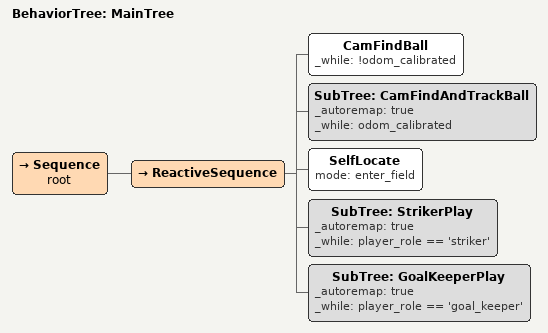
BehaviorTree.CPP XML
<root BTCPP_format="4">
    <include path="./subtrees/subtree_cam_find_and_track_ball.xml" />
    <include path="./subtrees/subtree_striker_play.xml" />
    <include path="./subtrees/subtree_goal_keeper_play.xml" />

    <BehaviorTree ID="MainTree">
        <Sequence name="root">
            <ReactiveSequence >
                <CamFindBall  _while="!odom_calibrated"/>
                <SubTree ID="CamFindAndTrackBall" _autoremap="true" _while="odom_calibrated" />
                <SelfLocate mode="enter_field" />
                <SubTree ID="StrikerPlay" _autoremap="true" _while="player_role == 'striker'" />
                <SubTree ID="GoalKeeperPlay" _autoremap="true" _while="player_role == 'goal_keeper'" />
            </ReactiveSequence>
        </Sequence>
    </BehaviorTree>
</root>
